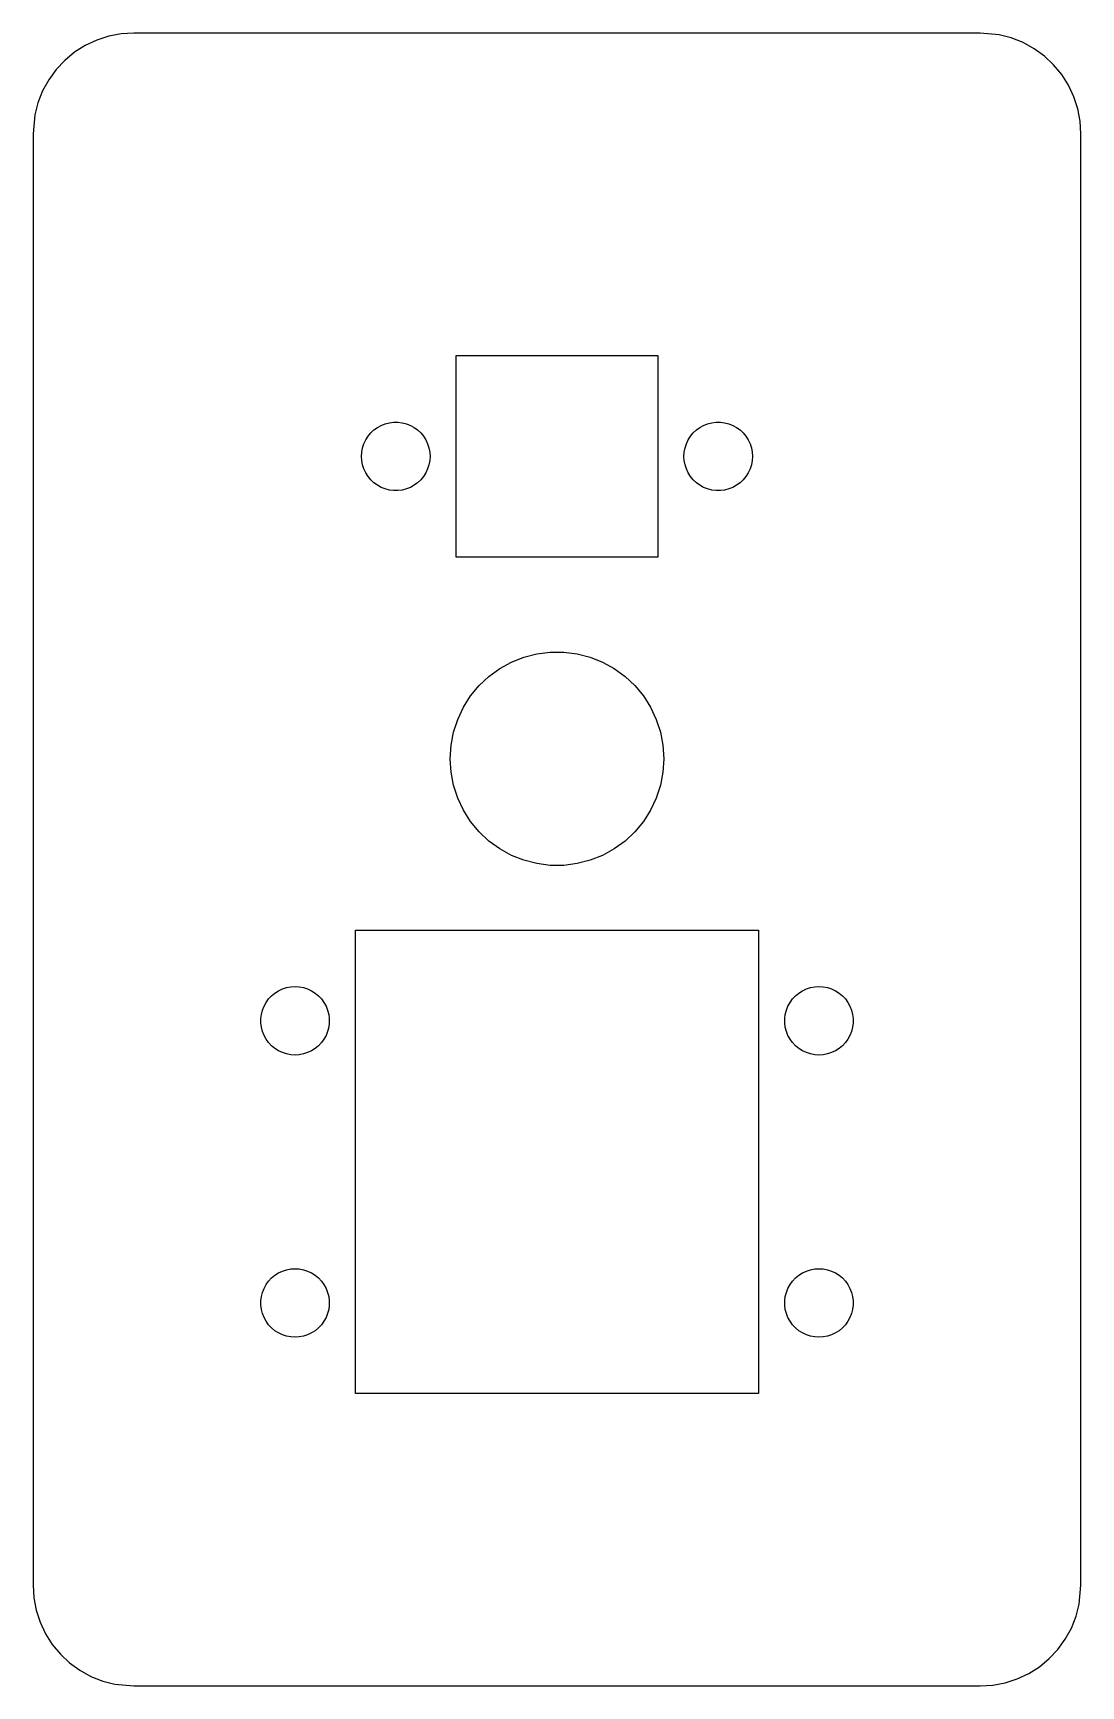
# Model space of a CAD drawing. Header units: metres. Extents: x -26 to 26, y -41 to 41.
import ezdxf

# ---------------------------------------------------------------- set-up
doc = ezdxf.new("R2010")
doc.units = ezdxf.units.M

msp = doc.modelspace()

# ---------------------------------------------------------------- linework, layer by layer
for p, q in [((-21, 41), (-21.6267, 40.9606)), ((21, 41), (-21, 41)), ((21.9369, 40.9114), (21, 41)), ((-23.4088, 40.3815), (-23.9389, 40.0451)), ((-22.8406, 40.6489), (-23.4088, 40.3815)), ((-22.2435, 40.8429), (-22.8406, 40.6489)), ((-21.6267, 40.9606), (-22.2435, 40.8429)), ((22.5451, 40.7553), (21.9369, 40.9114)), ((23.1289, 40.5241), (22.5451, 40.7553)), ((23.6791, 40.2216), (23.1289, 40.5241)), ((24.1871, 39.8526), (23.6791, 40.2216)), ((-24.4227, 39.6448), (-24.8526, 39.1871)), ((-23.9389, 40.0451), (-24.4227, 39.6448)), ((24.6448, 39.4227), (24.1871, 39.8526)), ((25.0451, 38.9389), (24.6448, 39.4227)), ((-25.2216, 38.6791), (-25.5241, 38.1289)), ((-24.8526, 39.1871), (-25.2216, 38.6791)), ((25.3815, 38.4088), (25.0451, 38.9389)), ((-25.5241, 38.1289), (-25.7553, 37.5451)), ((25.6489, 37.8406), (25.3815, 38.4088)), ((25.8429, 37.2435), (25.6489, 37.8406)), ((-25.9114, 36.9369), (-26, 36)), ((-25.7553, 37.5451), (-25.9114, 36.9369)), ((25.9606, 36.6267), (25.8429, 37.2435)), ((26, 36), (25.9606, 36.6267)), ((-26, 36), (-26, -36)), ((26, -36), (26, 36)), ((-5, 15), (-5, 25)), ((-5, 25), (5, 25)), ((5, 25), (5, 15)), ((-9.08362, 21.3099), (-8.9109, 21.4353)), ((-8.9109, 21.4353), (-8.72382, 21.5382)), ((-8.72382, 21.5382), (-8.52531, 21.6168)), ((-8.52531, 21.6168), (-8.31854, 21.6699)), ((-8.31854, 21.6699), (-8.10674, 21.6966)), ((-8.10674, 21.6966), (-7.89325, 21.6966)), ((-7.89325, 21.6966), (-7.68144, 21.6699)), ((-7.68144, 21.6699), (-7.47467, 21.6168)), ((-7.47467, 21.6168), (-7.27617, 21.5382)), ((-7.27617, 21.5382), (-7.08908, 21.4353)), ((-7.08908, 21.4353), (-6.91637, 21.3099)), ((6.91637, 21.3099), (7.08908, 21.4353)), ((7.08908, 21.4353), (7.27617, 21.5382)), ((7.27617, 21.5382), (7.47467, 21.6168)), ((7.47467, 21.6168), (7.68144, 21.6699)), ((7.68144, 21.6699), (7.89325, 21.6966)), ((7.89325, 21.6966), (8.10674, 21.6966)), ((8.10674, 21.6966), (8.31854, 21.6699)), ((8.31854, 21.6699), (8.52531, 21.6168)), ((8.52531, 21.6168), (8.72382, 21.5382)), ((8.72382, 21.5382), (8.9109, 21.4353)), ((8.9109, 21.4353), (9.08362, 21.3099)), ((-9.64659, 20.4228), (-9.58061, 20.6258)), ((-9.58061, 20.6258), (-9.48972, 20.819)), ((-9.48972, 20.819), (-9.37532, 20.9992)), ((-9.37532, 20.9992), (-9.23924, 21.1637)), ((-9.23924, 21.1637), (-9.08362, 21.3099)), ((-6.91637, 21.3099), (-6.76074, 21.1637)), ((-6.76074, 21.1637), (-6.62466, 20.9992)), ((-6.62466, 20.9992), (-6.51027, 20.819)), ((-6.51027, 20.819), (-6.41937, 20.6258)), ((-6.41937, 20.6258), (-6.35339, 20.4228)), ((6.35339, 20.4228), (6.41937, 20.6258)), ((6.41937, 20.6258), (6.51027, 20.819)), ((6.51027, 20.819), (6.62466, 20.9992)), ((6.62466, 20.9992), (6.76074, 21.1637)), ((6.76074, 21.1637), (6.91637, 21.3099)), ((9.08362, 21.3099), (9.23924, 21.1637)), ((9.23924, 21.1637), (9.37532, 20.9992)), ((9.37532, 20.9992), (9.48972, 20.819)), ((9.48972, 20.819), (9.58061, 20.6258)), ((9.58061, 20.6258), (9.64659, 20.4228)), ((-9.7, 20), (-9.68658, 20.2131)), ((-9.68658, 19.7869), (-9.7, 20)), ((-9.68658, 20.2131), (-9.64659, 20.4228)), ((-9.64659, 19.5772), (-9.68658, 19.7869)), ((-6.35339, 20.4228), (-6.3134, 20.2131)), ((-6.3134, 19.7869), (-6.35339, 19.5772)), ((-6.3134, 20.2131), (-6.29999, 20)), ((-6.29999, 20), (-6.3134, 19.7869)), ((6.29999, 20), (6.3134, 20.2131)), ((6.3134, 19.7869), (6.29999, 20)), ((6.3134, 20.2131), (6.35339, 20.4228)), ((6.35339, 19.5772), (6.3134, 19.7869)), ((9.64659, 20.4228), (9.68658, 20.2131)), ((9.68658, 19.7869), (9.64659, 19.5772)), ((9.68658, 20.2131), (9.7, 20)), ((9.7, 20), (9.68658, 19.7869)), ((-9.58061, 19.3742), (-9.64659, 19.5772)), ((-9.48972, 19.181), (-9.58061, 19.3742)), ((-9.37532, 19.0008), (-9.48972, 19.181)), ((-9.23924, 18.8363), (-9.37532, 19.0008)), ((-6.62466, 19.0008), (-6.76074, 18.8363)), ((-6.51027, 19.181), (-6.62466, 19.0008)), ((-6.41937, 19.3742), (-6.51027, 19.181)), ((-6.35339, 19.5772), (-6.41937, 19.3742)), ((6.41937, 19.3742), (6.35339, 19.5772)), ((6.51027, 19.181), (6.41937, 19.3742)), ((6.62466, 19.0008), (6.51027, 19.181)), ((6.76074, 18.8363), (6.62466, 19.0008)), ((9.37532, 19.0008), (9.23924, 18.8363)), ((9.48972, 19.181), (9.37532, 19.0008)), ((9.58061, 19.3742), (9.48972, 19.181)), ((9.64659, 19.5772), (9.58061, 19.3742)), ((-9.08362, 18.6901), (-9.23924, 18.8363)), ((-8.9109, 18.5646), (-9.08362, 18.6901)), ((-8.72382, 18.4618), (-8.9109, 18.5646)), ((-8.52531, 18.3832), (-8.72382, 18.4618)), ((-8.31854, 18.3301), (-8.52531, 18.3832)), ((-8.10674, 18.3033), (-8.31854, 18.3301)), ((-7.89325, 18.3033), (-8.10674, 18.3033)), ((-7.68144, 18.3301), (-7.89325, 18.3033)), ((-7.47467, 18.3832), (-7.68144, 18.3301)), ((-7.27617, 18.4618), (-7.47467, 18.3832)), ((-7.08908, 18.5646), (-7.27617, 18.4618)), ((-6.91637, 18.6901), (-7.08908, 18.5646)), ((-6.76074, 18.8363), (-6.91637, 18.6901)), ((6.91637, 18.6901), (6.76074, 18.8363)), ((7.08908, 18.5646), (6.91637, 18.6901)), ((7.27617, 18.4618), (7.08908, 18.5646)), ((7.47467, 18.3832), (7.27617, 18.4618)), ((7.68144, 18.3301), (7.47467, 18.3832)), ((7.89325, 18.3033), (7.68144, 18.3301)), ((8.10674, 18.3033), (7.89325, 18.3033)), ((8.31854, 18.3301), (8.10674, 18.3033)), ((8.52531, 18.3832), (8.31854, 18.3301)), ((8.72382, 18.4618), (8.52531, 18.3832)), ((8.9109, 18.5646), (8.72382, 18.4618)), ((9.08362, 18.6901), (8.9109, 18.5646)), ((9.23924, 18.8363), (9.08362, 18.6901)), ((5, 15), (-5, 15)), ((-2.25662, 9.79558), (-1.63779, 10.0406)), ((-1.63779, 10.0406), (-0.993118, 10.2061)), ((-0.993118, 10.2061), (-0.332779, 10.2895)), ((-0.332779, 10.2895), (0.332779, 10.2895)), ((0.332779, 10.2895), (0.993118, 10.2061)), ((0.993118, 10.2061), (1.63779, 10.0406)), ((1.63779, 10.0406), (2.25662, 9.79558)), ((-3.86353, 8.6281), (-3.37834, 9.08371)), ((-3.37834, 9.08371), (-2.83987, 9.47493)), ((-2.83987, 9.47493), (-2.25662, 9.79558)), ((2.25662, 9.79558), (2.83987, 9.47493)), ((2.83987, 9.47493), (3.37834, 9.08371)), ((3.37834, 9.08371), (3.86353, 8.6281)), ((-4.28778, 8.11525), (-3.86353, 8.6281)), ((3.86353, 8.6281), (4.28778, 8.11525)), ((-4.92781, 6.95105), (-4.64442, 7.55328)), ((-4.64442, 7.55328), (-4.28778, 8.11525)), ((4.28778, 8.11525), (4.64442, 7.55328)), ((4.64442, 7.55328), (4.92781, 6.95105)), ((-5.13348, 6.31805), (-4.92781, 6.95105)), ((4.92781, 6.95105), (5.13348, 6.31805)), ((-5.25819, 5.66426), (-5.13348, 6.31805)), ((5.13348, 6.31805), (5.25819, 5.66426)), ((-5.29999, 5), (-5.25819, 5.66426)), ((-5.25819, 4.33572), (-5.29999, 5)), ((5.25819, 5.66426), (5.29999, 5)), ((5.29999, 5), (5.25819, 4.33572)), ((-5.13348, 3.68193), (-5.25819, 4.33572)), ((5.25819, 4.33572), (5.13348, 3.68193)), ((-4.92781, 3.04893), (-5.13348, 3.68193)), ((5.13348, 3.68193), (4.92781, 3.04893)), ((-4.64442, 2.4467), (-4.92781, 3.04893)), ((4.92781, 3.04893), (4.64442, 2.4467)), ((-4.28778, 1.88474), (-4.64442, 2.4467)), ((-3.86353, 1.37189), (-4.28778, 1.88474)), ((4.28778, 1.88474), (3.86353, 1.37189)), ((4.64442, 2.4467), (4.28778, 1.88474)), ((-3.37834, 0.916275), (-3.86353, 1.37189)), ((-2.83987, 0.525055), (-3.37834, 0.916275)), ((3.37834, 0.916275), (2.83987, 0.525055)), ((3.86353, 1.37189), (3.37834, 0.916275)), ((-2.25662, 0.204407), (-2.83987, 0.525055)), ((-1.63779, -0.040588), (-2.25662, 0.204407)), ((2.25662, 0.204407), (1.63779, -0.040588)), ((2.83987, 0.525055), (2.25662, 0.204407)), ((-0.993118, -0.206116), (-1.63779, -0.040588)), ((-0.332779, -0.289536), (-0.993118, -0.206116)), ((0.332779, -0.289536), (-0.332779, -0.289536)), ((0.993118, -0.206116), (0.332779, -0.289536)), ((1.63779, -0.040588), (0.993118, -0.206116)), ((-10, -26.5), (-10, -3.5)), ((-10, -3.5), (10, -3.5)), ((10, -3.5), (10, -26.5)), ((-13.9992, -6.62466), (-13.819, -6.51027)), ((-13.819, -6.51027), (-13.6258, -6.41937)), ((-13.6258, -6.41937), (-13.4228, -6.35341)), ((-13.4228, -6.35341), (-13.2131, -6.3134)), ((-13.2131, -6.3134), (-13, -6.29999)), ((-13, -6.29999), (-12.7869, -6.3134)), ((-12.7869, -6.3134), (-12.5772, -6.35341)), ((-12.5772, -6.35341), (-12.3742, -6.41937)), ((-12.3742, -6.41937), (-12.181, -6.51027)), ((-12.181, -6.51027), (-12.0008, -6.62466)), ((12.0008, -6.62466), (12.181, -6.51027)), ((12.181, -6.51027), (12.3742, -6.41937)), ((12.3742, -6.41937), (12.5772, -6.35341)), ((12.5772, -6.35341), (12.7869, -6.3134)), ((12.7869, -6.3134), (13, -6.29999)), ((13, -6.29999), (13.2131, -6.3134)), ((13.2131, -6.3134), (13.4228, -6.35341)), ((13.4228, -6.35341), (13.6258, -6.41937)), ((13.6258, -6.41937), (13.819, -6.51027)), ((13.819, -6.51027), (13.9992, -6.62466)), ((-14.6168, -7.47467), (-14.5382, -7.27617)), ((-14.5382, -7.27617), (-14.4353, -7.08908)), ((-14.4353, -7.08908), (-14.3099, -6.91637)), ((-14.3099, -6.91637), (-14.1637, -6.76074)), ((-14.1637, -6.76074), (-13.9992, -6.62466)), ((-12.0008, -6.62466), (-11.8363, -6.76074)), ((-11.8363, -6.76074), (-11.6901, -6.91637)), ((-11.6901, -6.91637), (-11.5646, -7.08908)), ((-11.5646, -7.08908), (-11.4618, -7.27617)), ((-11.4618, -7.27617), (-11.3832, -7.47467)), ((11.3832, -7.47467), (11.4618, -7.27617)), ((11.4618, -7.27617), (11.5646, -7.08908)), ((11.5646, -7.08908), (11.6901, -6.91637)), ((11.6901, -6.91637), (11.8363, -6.76074)), ((11.8363, -6.76074), (12.0008, -6.62466)), ((13.9992, -6.62466), (14.1637, -6.76074)), ((14.1637, -6.76074), (14.3099, -6.91637)), ((14.3099, -6.91637), (14.4353, -7.08908)), ((14.4353, -7.08908), (14.5382, -7.27617)), ((14.5382, -7.27617), (14.6168, -7.47467)), ((-14.6966, -7.89325), (-14.6699, -7.68144)), ((-14.6966, -8.10674), (-14.6966, -7.89325)), ((-14.6699, -8.31854), (-14.6966, -8.10674)), ((-14.6699, -7.68144), (-14.6168, -7.47467)), ((-11.3832, -7.47467), (-11.3301, -7.68144)), ((-11.3301, -7.68144), (-11.3033, -7.89325)), ((-11.3033, -8.10674), (-11.3301, -8.31854)), ((-11.3033, -7.89325), (-11.3033, -8.10674)), ((11.3033, -7.89325), (11.3301, -7.68144)), ((11.3033, -8.10674), (11.3033, -7.89325)), ((11.3301, -8.31854), (11.3033, -8.10674)), ((11.3301, -7.68144), (11.3832, -7.47467)), ((14.6168, -7.47467), (14.6699, -7.68144)), ((14.6699, -7.68144), (14.6966, -7.89325)), ((14.6966, -8.10674), (14.6699, -8.31854)), ((14.6966, -7.89325), (14.6966, -8.10674)), ((-14.6168, -8.52533), (-14.6699, -8.31854)), ((-14.5382, -8.72382), (-14.6168, -8.52533)), ((-14.4353, -8.9109), (-14.5382, -8.72382)), ((-14.3099, -9.08362), (-14.4353, -8.9109)), ((-11.5646, -8.9109), (-11.6901, -9.08362)), ((-11.4618, -8.72382), (-11.5646, -8.9109)), ((-11.3832, -8.52533), (-11.4618, -8.72382)), ((-11.3301, -8.31854), (-11.3832, -8.52533)), ((11.3832, -8.52533), (11.3301, -8.31854)), ((11.4618, -8.72382), (11.3832, -8.52533)), ((11.5646, -8.9109), (11.4618, -8.72382)), ((11.6901, -9.08362), (11.5646, -8.9109)), ((14.4353, -8.9109), (14.3099, -9.08362)), ((14.5382, -8.72382), (14.4353, -8.9109)), ((14.6168, -8.52533), (14.5382, -8.72382)), ((14.6699, -8.31854), (14.6168, -8.52533)), ((-14.1637, -9.23924), (-14.3099, -9.08362)), ((-13.9992, -9.37532), (-14.1637, -9.23924)), ((-13.819, -9.48972), (-13.9992, -9.37532)), ((-13.6258, -9.58061), (-13.819, -9.48972)), ((-13.4228, -9.64659), (-13.6258, -9.58061)), ((-13.2131, -9.68658), (-13.4228, -9.64659)), ((-13, -9.7), (-13.2131, -9.68658)), ((-12.7869, -9.68658), (-13, -9.7)), ((-12.5772, -9.64659), (-12.7869, -9.68658)), ((-12.3742, -9.58061), (-12.5772, -9.64659)), ((-12.181, -9.48972), (-12.3742, -9.58061)), ((-12.0008, -9.37532), (-12.181, -9.48972)), ((-11.8363, -9.23924), (-12.0008, -9.37532)), ((-11.6901, -9.08362), (-11.8363, -9.23924)), ((11.8363, -9.23924), (11.6901, -9.08362)), ((12.0008, -9.37532), (11.8363, -9.23924)), ((12.181, -9.48972), (12.0008, -9.37532)), ((12.3742, -9.58061), (12.181, -9.48972)), ((12.5772, -9.64659), (12.3742, -9.58061)), ((12.7869, -9.68658), (12.5772, -9.64659)), ((13, -9.7), (12.7869, -9.68658)), ((13.2131, -9.68658), (13, -9.7)), ((13.4228, -9.64659), (13.2131, -9.68658)), ((13.6258, -9.58061), (13.4228, -9.64659)), ((13.819, -9.48972), (13.6258, -9.58061)), ((13.9992, -9.37532), (13.819, -9.48972)), ((14.1637, -9.23924), (13.9992, -9.37532)), ((14.3099, -9.08362), (14.1637, -9.23924)), ((-13.819, -20.5103), (-13.6258, -20.4194)), ((-13.6258, -20.4194), (-13.4228, -20.3534)), ((-13.4228, -20.3534), (-13.2131, -20.3134)), ((-13.2131, -20.3134), (-13, -20.3)), ((-13, -20.3), (-12.7869, -20.3134)), ((-12.7869, -20.3134), (-12.5772, -20.3534)), ((-12.5772, -20.3534), (-12.3742, -20.4194)), ((-12.3742, -20.4194), (-12.181, -20.5103)), ((12.181, -20.5103), (12.3742, -20.4194)), ((12.3742, -20.4194), (12.5772, -20.3534)), ((12.5772, -20.3534), (12.7869, -20.3134)), ((12.7869, -20.3134), (13, -20.3)), ((13, -20.3), (13.2131, -20.3134)), ((13.2131, -20.3134), (13.4228, -20.3534)), ((13.4228, -20.3534), (13.6258, -20.4194)), ((13.6258, -20.4194), (13.819, -20.5103)), ((-14.6168, -21.4747), (-14.5382, -21.2762)), ((-14.5382, -21.2762), (-14.4353, -21.0891)), ((-14.4353, -21.0891), (-14.3099, -20.9164)), ((-14.3099, -20.9164), (-14.1637, -20.7607)), ((-14.1637, -20.7607), (-13.9992, -20.6247)), ((-13.9992, -20.6247), (-13.819, -20.5103)), ((-12.181, -20.5103), (-12.0008, -20.6247)), ((-12.0008, -20.6247), (-11.8363, -20.7607)), ((-11.8363, -20.7607), (-11.6901, -20.9164)), ((-11.6901, -20.9164), (-11.5646, -21.0891)), ((-11.5646, -21.0891), (-11.4618, -21.2762)), ((-11.4618, -21.2762), (-11.3832, -21.4747)), ((11.3832, -21.4747), (11.4618, -21.2762)), ((11.4618, -21.2762), (11.5646, -21.0891)), ((11.5646, -21.0891), (11.6901, -20.9164)), ((11.6901, -20.9164), (11.8363, -20.7607)), ((11.8363, -20.7607), (12.0008, -20.6247)), ((12.0008, -20.6247), (12.181, -20.5103)), ((13.819, -20.5103), (13.9992, -20.6247)), ((13.9992, -20.6247), (14.1637, -20.7607)), ((14.1637, -20.7607), (14.3099, -20.9164)), ((14.3099, -20.9164), (14.4353, -21.0891)), ((14.4353, -21.0891), (14.5382, -21.2762)), ((14.5382, -21.2762), (14.6168, -21.4747)), ((-14.6966, -21.8932), (-14.6699, -21.6814)), ((-14.6966, -22.1067), (-14.6966, -21.8932)), ((-14.6699, -22.3185), (-14.6966, -22.1067)), ((-14.6699, -21.6814), (-14.6168, -21.4747)), ((-11.3832, -21.4747), (-11.3301, -21.6814)), ((-11.3301, -21.6814), (-11.3033, -21.8932)), ((-11.3033, -22.1067), (-11.3301, -22.3185)), ((-11.3033, -21.8932), (-11.3033, -22.1067)), ((11.3033, -21.8932), (11.3301, -21.6814)), ((11.3033, -22.1067), (11.3033, -21.8932)), ((11.3301, -22.3185), (11.3033, -22.1067)), ((11.3301, -21.6814), (11.3832, -21.4747)), ((14.6168, -21.4747), (14.6699, -21.6814)), ((14.6699, -21.6814), (14.6966, -21.8932)), ((14.6966, -22.1067), (14.6699, -22.3185)), ((14.6966, -21.8932), (14.6966, -22.1067)), ((-14.6168, -22.5253), (-14.6699, -22.3185)), ((-14.5382, -22.7238), (-14.6168, -22.5253)), ((-14.4353, -22.9109), (-14.5382, -22.7238)), ((-14.3099, -23.0836), (-14.4353, -22.9109)), ((-11.5646, -22.9109), (-11.6901, -23.0836)), ((-11.4618, -22.7238), (-11.5646, -22.9109)), ((-11.3832, -22.5253), (-11.4618, -22.7238)), ((-11.3301, -22.3185), (-11.3832, -22.5253)), ((11.3832, -22.5253), (11.3301, -22.3185)), ((11.4618, -22.7238), (11.3832, -22.5253)), ((11.5646, -22.9109), (11.4618, -22.7238)), ((11.6901, -23.0836), (11.5646, -22.9109)), ((14.4353, -22.9109), (14.3099, -23.0836)), ((14.5382, -22.7238), (14.4353, -22.9109)), ((14.6168, -22.5253), (14.5382, -22.7238)), ((14.6699, -22.3185), (14.6168, -22.5253)), ((-14.1637, -23.2392), (-14.3099, -23.0836)), ((-13.9992, -23.3753), (-14.1637, -23.2392)), ((-13.819, -23.4897), (-13.9992, -23.3753)), ((-13.6258, -23.5806), (-13.819, -23.4897)), ((-13.4228, -23.6466), (-13.6258, -23.5806)), ((-13.2131, -23.6866), (-13.4228, -23.6466)), ((-13, -23.7), (-13.2131, -23.6866)), ((-12.7869, -23.6866), (-13, -23.7)), ((-12.5772, -23.6466), (-12.7869, -23.6866)), ((-12.3742, -23.5806), (-12.5772, -23.6466)), ((-12.181, -23.4897), (-12.3742, -23.5806)), ((-12.0008, -23.3753), (-12.181, -23.4897)), ((-11.8363, -23.2392), (-12.0008, -23.3753)), ((-11.6901, -23.0836), (-11.8363, -23.2392)), ((11.8363, -23.2392), (11.6901, -23.0836)), ((12.0008, -23.3753), (11.8363, -23.2392)), ((12.181, -23.4897), (12.0008, -23.3753)), ((12.3742, -23.5806), (12.181, -23.4897)), ((12.5772, -23.6466), (12.3742, -23.5806)), ((12.7869, -23.6866), (12.5772, -23.6466)), ((13, -23.7), (12.7869, -23.6866)), ((13.2131, -23.6866), (13, -23.7)), ((13.4228, -23.6466), (13.2131, -23.6866)), ((13.6258, -23.5806), (13.4228, -23.6466)), ((13.819, -23.4897), (13.6258, -23.5806)), ((13.9992, -23.3753), (13.819, -23.4897)), ((14.1637, -23.2392), (13.9992, -23.3753)), ((14.3099, -23.0836), (14.1637, -23.2392)), ((10, -26.5), (-10, -26.5)), ((-26, -36), (-25.9606, -36.6267)), ((25.9114, -36.9369), (26, -36)), ((-25.9606, -36.6267), (-25.8429, -37.2435)), ((-25.8429, -37.2435), (-25.6489, -37.8406)), ((25.5241, -38.1289), (25.7553, -37.5451)), ((25.7553, -37.5451), (25.9114, -36.9369)), ((-25.6489, -37.8406), (-25.3815, -38.4088)), ((-25.3815, -38.4088), (-25.0451, -38.9389)), ((25.2216, -38.6791), (25.5241, -38.1289)), ((-25.0451, -38.9389), (-24.6448, -39.4227)), ((24.4227, -39.6448), (24.8526, -39.1871)), ((24.8526, -39.1871), (25.2216, -38.6791)), ((-24.6448, -39.4227), (-24.1871, -39.8526)), ((-24.1871, -39.8526), (-23.6791, -40.2216)), ((23.4088, -40.3815), (23.9389, -40.0451)), ((23.9389, -40.0451), (24.4227, -39.6448)), ((-23.6791, -40.2216), (-23.1289, -40.5241)), ((-23.1289, -40.5241), (-22.5451, -40.7553)), ((-22.5451, -40.7553), (-21.9369, -40.9114)), ((-21.9369, -40.9114), (-21, -41)), ((-21, -41), (21, -41)), ((21, -41), (21.6267, -40.9606)), ((21.6267, -40.9606), (22.2435, -40.8429)), ((22.2435, -40.8429), (22.8406, -40.6489)), ((22.8406, -40.6489), (23.4088, -40.3815))]:
    msp.add_line(p, q)

doc.saveas('drawing.dxf')
